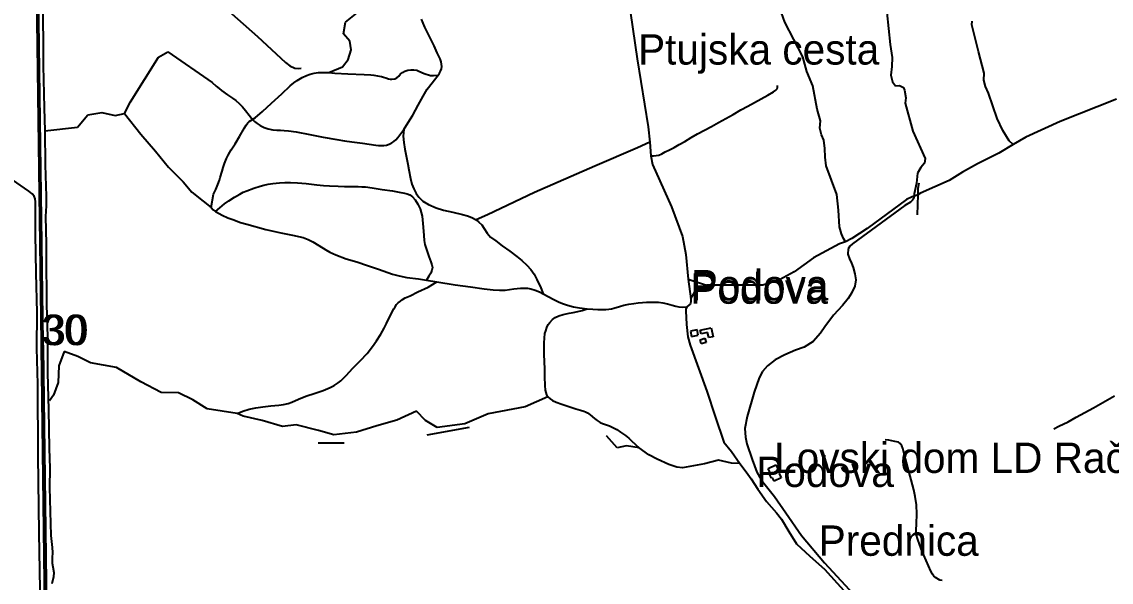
# Model space of a CAD drawing. Extents: x -8864 to 13231, y -7697 to 8949.
# Drawn here: x -1723 to 506, y -5302 to -4156 of the extents above; entities that cross this region are included whole.
import ezdxf

# ---------------------------------------------------------------- set-up
doc = ezdxf.new("R2010")
doc.units = 0
for name, color, linetype in [('OSM_BUILDING_YES', 9, 'CONTINUOUS'), ('OSM_HIGHWAY_FOOTWAY', 8, 'CONTINUOUS'), ('OSM_HIGHWAY_PATH', 8, 'CONTINUOUS'), ('OSM_HIGHWAY_TRACK', 8, 'CONTINUOUS'), ('OSM_HIGHWAY_UNCLASSIFIED', 8, 'CONTINUOUS'), ('OSM_LABELS', 8, 'CONTINUOUS'), ('OSM_RAILWAY_RAIL', 5, 'CONTINUOUS'), ('OSM_WATERWAY_STREAM', 4, 'CONTINUOUS')]:
    doc.layers.add(name, color=color, linetype=linetype)

msp = doc.modelspace()

# ---------------------------------------------------------------- linework, layer by layer
at = {"layer": 'OSM_BUILDING_YES'}
for p, q in [((-341.194524, -4786.496812), (-354.923469, -4789.287805)), ((-354.923469, -4789.287805), (-352.810146, -4799.717889)), ((-339.073544, -4796.926896), (-341.194524, -4786.496812)), ((-334.877525, -4787.252938), (-312.725915, -4782.282525)), ((-333.269562, -4794.43613), (-334.877525, -4787.252938)), ((-319.678442, -4791.389389), (-333.269562, -4794.43613)), ((-317.243526, -4802.253133), (-319.678442, -4791.389389)), ((-312.725915, -4782.282525), (-308.690692, -4800.340581)), ((-352.810146, -4799.717889), (-339.073544, -4796.926896)), ((-335.130205, -4806.445182), (-325.26803, -4803.620831)), ((-332.764202, -4814.695846), (-335.130205, -4806.445182)), ((-322.909683, -4811.871495), (-332.764202, -4814.695846)), ((-325.26803, -4803.620831), (-322.909683, -4811.871495)), ((-308.690692, -4800.340581), (-317.243526, -4802.253133)), ((-196.003084, -5069.977158), (-180.00002, -5062.471501)), ((-192.50385, -5077.438338), (-196.003084, -5069.977158)), ((-194.594202, -5078.416853), (-192.50385, -5077.438338)), ((-189.310894, -5089.703138), (-194.594202, -5078.416853)), ((-180.00002, -5062.471501), (-175.497722, -5072.078742)), ((-175.497722, -5072.078742), (-176.355303, -5072.479044)), ((-176.355303, -5072.479044), (-173.055149, -5079.517683)), ((-173.055149, -5079.517683), (-173.598794, -5079.995821)), ((-173.598794, -5079.995821), (-169.280264, -5089.213881)), ((-187.220541, -5088.724623), (-189.310894, -5089.703138)), ((-183.805533, -5096.03013), (-187.220541, -5088.724623)), ((-169.280264, -5089.213881), (-183.805533, -5096.03013))]:
    msp.add_line(p, q, dxfattribs=at)
at = {"layer": 'OSM_HIGHWAY_FOOTWAY'}
for p, q in [((-898.00163, -4167.129951), (-904.938844, -4150.661983)), ((-879.395196, -4205.558918), (-898.00163, -4167.129951)), ((-872.764261, -4219.75851), (-879.395196, -4205.558918)), ((-867.013878, -4232.223461), (-872.764261, -4219.75851)), ((-864.885241, -4238.272466), (-867.013878, -4232.223461)), ((-939.035325, -4257.008811), (-933.039919, -4255.007302)), ((-933.039919, -4255.007302), (-926.944972, -4254.151101)), ((-926.944972, -4254.151101), (-920.643286, -4254.162221)), ((-920.643286, -4254.162221), (-914.793362, -4255.463201)), ((-914.793362, -4255.463201), (-910.268094, -4257.01993)), ((-866.539146, -4257.264559), (-864.502392, -4252.082875)), ((-863.997032, -4243.031608), (-864.885241, -4238.272466)), ((-864.502392, -4252.082875), (-863.552928, -4247.879707)), ((-863.552928, -4247.879707), (-863.997032, -4243.031608)), ((-1166.531522, -4281.115871), (-1159.732134, -4276.167697)), ((-1159.732134, -4276.167697), (-1149.395226, -4270.152051)), ((-1149.395226, -4270.152051), (-1140.260462, -4265.79321)), ((-1140.260462, -4265.79321), (-1132.856173, -4263.16901)), ((-1132.856173, -4263.16901), (-1124.869955, -4261.234218)), ((-1124.869955, -4261.234218), (-1116.263522, -4259.999954)), ((-1116.263522, -4259.999954), (-1107.473322, -4259.633011)), ((-1107.473322, -4259.633011), (-1094.31865, -4260.022193)), ((-1094.31865, -4260.022193), (-1082.036872, -4261.167501)), ((-1082.036872, -4261.167501), (-1055.888324, -4262.891022)), ((-1055.888324, -4262.891022), (-1022.519255, -4264.180883)), ((-1022.519255, -4264.180883), (-1009.020019, -4264.859172)), ((-1009.020019, -4264.859172), (-1002.266573, -4265.537462)), ((-1002.266573, -4265.537462), (-995.298731, -4266.538216)), ((-995.298731, -4266.538216), (-986.983263, -4268.106064)), ((-986.983263, -4268.106064), (-982.557535, -4269.206894)), ((-982.557535, -4269.206894), (-978.116493, -4270.796982)), ((-978.116493, -4270.796982), (-972.802557, -4272.920805)), ((-972.802557, -4272.920805), (-969.142526, -4273.765886)), ((-969.142526, -4273.765886), (-965.559065, -4273.699169)), ((-965.559065, -4273.699169), (-959.68617, -4272.531622)), ((-959.68617, -4272.531622), (-955.505465, -4270.719145)), ((-955.505465, -4270.719145), (-951.592754, -4267.405536)), ((-951.592754, -4267.405536), (-947.802554, -4262.879903)), ((-947.802554, -4262.879903), (-944.157837, -4259.733086)), ((-944.157837, -4259.733086), (-939.035325, -4257.008811)), ((-910.268094, -4257.01993), (-899.762733, -4261.690117)), ((-899.762733, -4261.690117), (-895.37529, -4263.391399)), ((-895.37529, -4263.391399), (-891.087387, -4264.759097)), ((-891.087387, -4264.759097), (-886.669316, -4265.715373)), ((-890.857678, -4290.367289), (-878.491674, -4275.178062)), ((-886.669316, -4265.715373), (-880.199178, -4265.904405)), ((-880.199178, -4265.904405), (-870.765792, -4265.159399)), ((-878.491674, -4275.178062), (-870.765792, -4265.159399)), ((-870.765792, -4265.159399), (-868.445731, -4261.245337)), ((-868.445731, -4261.245337), (-866.539146, -4257.264559)), ((-1333.22373, -4280.671091), (-1325.436593, -4287.609654)), ((-1325.436593, -4287.609654), (-1319.180849, -4292.835816)), ((-1319.180849, -4292.835816), (-1314.226791, -4296.749877)), ((-1314.226791, -4296.749877), (-1301.868443, -4305.45644)), ((-1191.010851, -4303.254781), (-1173.93581, -4287.398384)), ((-1173.93581, -4287.398384), (-1166.531522, -4281.115871)), ((-901.684632, -4308.102879), (-896.477893, -4298.773625)), ((-896.477893, -4298.773625), (-893.514646, -4294.170155)), ((-893.514646, -4294.170155), (-890.857678, -4290.367289)), ((-196.860665, -4306.457195), (-185.122532, -4299.652065)), ((-185.122532, -4299.652065), (-180.260357, -4296.171664)), ((-180.260357, -4296.171664), (-177.817784, -4293.40291)), ((-177.817784, -4293.40291), (-176.577355, -4290.445125)), ((-176.577355, -4290.445125), (-176.485471, -4286.219718)), ((-1301.868443, -4305.45644), (-1292.006268, -4312.205972)), ((-1292.006268, -4312.205972), (-1284.885287, -4317.498851)), ((-1284.885287, -4317.498851), (-1278.078242, -4323.447779)), ((-1278.078242, -4323.447779), (-1271.493248, -4330.163953)), ((-1230.459553, -4339.359773), (-1211.853119, -4322.33583)), ((-1211.853119, -4322.33583), (-1191.010851, -4303.254781)), ((-911.807145, -4326.905942), (-901.684632, -4308.102879)), ((-237.473227, -4328.885211), (-223.843822, -4321.412912)), ((-223.843822, -4321.412912), (-210.114878, -4313.56255)), ((-210.114878, -4313.56255), (-196.860665, -4306.457195)), ((-1512.948099, -4343.718614), (-1479.42589, -4386.172837)), ((-1271.493248, -4330.163953), (-1264.877628, -4337.825283)), ((-1264.877628, -4337.825283), (-1257.879158, -4347.143418)), ((-1245.574409, -4352.692045), (-1230.459553, -4339.359773)), ((-923.062889, -4347.354689), (-911.807145, -4326.905942)), ((-282.572772, -4354.048623), (-267.534486, -4345.475494)), ((-267.534486, -4345.475494), (-251.569706, -4336.35751)), ((-251.569706, -4336.35751), (-237.473227, -4328.885211)), ((-1267.128776, -4373.285345), (-1263.698454, -4367.525448)), ((-1263.698454, -4367.525448), (-1260.413615, -4362.799664)), ((-1260.413615, -4362.799664), (-1257.634135, -4359.964193)), ((-1257.879158, -4347.143418), (-1250.635666, -4356.328119)), ((-1257.634135, -4359.964193), (-1254.525406, -4357.85149)), ((-1254.525406, -4357.85149), (-1250.635666, -4356.328119)), ((-1250.635666, -4356.328119), (-1245.574409, -4352.692045)), ((-1250.635666, -4356.328119), (-1246.592786, -4360.175464)), ((-1246.592786, -4360.175464), (-1241.585129, -4364.033928)), ((-1241.585129, -4364.033928), (-1235.160932, -4368.348291)), ((-941.386015, -4376.354325), (-932.113426, -4362.121375)), ((-932.113426, -4362.121375), (-923.062889, -4347.354689)), ((-311.791765, -4370.271963), (-297.235867, -4362.254809)), ((-297.235867, -4362.254809), (-282.572772, -4354.048623)), ((-1479.42589, -4386.172837), (-1449.318689, -4420.52095)), ((-1277.45037, -4390.587276), (-1267.128776, -4373.285345)), ((-1235.160932, -4368.348291), (-1227.090487, -4372.662654)), ((-1227.090487, -4372.662654), (-1218.499368, -4375.120062)), ((-1218.499368, -4375.120062), (-1209.433517, -4376.876942)), ((-1209.433517, -4376.876942), (-1201.21759, -4377.57747)), ((-1201.21759, -4377.57747), (-1193.767359, -4377.899935)), ((-1193.767359, -4377.899935), (-1186.209931, -4378.333595)), ((-1186.209931, -4378.333595), (-1176.937342, -4379.156438)), ((-1176.937342, -4379.156438), (-1161.776544, -4381.202424)), ((-1161.776544, -4381.202424), (-1133.300278, -4386.461944)), ((-1133.300278, -4386.461944), (-1106.324777, -4391.954974)), ((-953.468711, -4392.944608), (-949.30332, -4387.362623)), ((-949.30332, -4387.362623), (-941.386015, -4376.354325)), ((-941.386015, -4376.354325), (-942.335479, -4389.964584)), ((-942.335479, -4389.964584), (-941.454927, -4403.341334)), ((-353.15471, -4393.066923), (-340.268031, -4385.583504)), ((-340.268031, -4385.583504), (-325.888244, -4377.933293)), ((-325.888244, -4377.933293), (-311.791765, -4370.271963)), ((-1294.150219, -4418.063542), (-1290.229851, -4412.19245)), ((-1290.229851, -4412.19245), (-1286.255884, -4405.909937)), ((-1286.255884, -4405.909937), (-1277.45037, -4390.587276)), ((-1106.324777, -4391.954974), (-1078.085877, -4397.192255)), ((-1078.085877, -4397.192255), (-1062.649428, -4399.749738)), ((-1062.649428, -4399.749738), (-1047.779594, -4401.562215)), ((-1047.779594, -4401.562215), (-1025.582042, -4404.397686)), ((-1025.582042, -4404.397686), (-998.223693, -4408.333986)), ((-998.223693, -4408.333986), (-992.833187, -4409.056753)), ((-992.833187, -4409.056753), (-987.052176, -4409.412577)), ((-987.052176, -4409.412577), (-981.814809, -4409.212426)), ((-981.814809, -4409.212426), (-976.447274, -4408.378464)), ((-976.447274, -4408.378464), (-971.516186, -4406.610465)), ((-971.516186, -4406.610465), (-965.827059, -4403.908428)), ((-965.827059, -4403.908428), (-961.623383, -4400.817209)), ((-961.623383, -4400.817209), (-957.787242, -4397.581437)), ((-957.787242, -4397.581437), (-953.468711, -4392.944608)), ((-941.454927, -4403.341334), (-939.395203, -4416.662486)), ((-388.453335, -4413.326639), (-377.725922, -4407.477785)), ((-377.725922, -4407.477785), (-366.240469, -4400.917285)), ((-366.240469, -4400.917285), (-353.15471, -4393.066923)), ((-1449.318689, -4420.52095), (-1422.335531, -4453.301215)), ((-1303.828627, -4435.965926), (-1300.650985, -4429.29423)), ((-1300.650985, -4429.29423), (-1297.044553, -4422.633654)), ((-1297.044553, -4422.633654), (-1294.150219, -4418.063542)), ((-939.395203, -4416.662486), (-936.102706, -4433.68643)), ((-936.102706, -4433.68643), (-933.330884, -4447.530198)), ((-435.765745, -4430.039236), (-430.39821, -4430.217148)), ((-430.39821, -4430.217148), (-424.732053, -4429.538859)), ((-424.732053, -4429.538859), (-419.51, -4428.738255)), ((-419.51, -4428.738255), (-413.269571, -4425.947263)), ((-413.269571, -4425.947263), (-406.638636, -4422.4891)), ((-406.638636, -4422.4891), (-397.794837, -4418.052423)), ((-397.794837, -4418.052423), (-388.453335, -4413.326639)), ((-1422.335531, -4453.301215), (-1392.978714, -4483.490637)), ((-1313.131844, -4461.396205), (-1310.957265, -4454.224133)), ((-1310.957265, -4454.224133), (-1307.955733, -4445.928991)), ((-1307.955733, -4445.928991), (-1303.828627, -4435.965926)), ((-933.330884, -4447.530198), (-931.317101, -4459.205665)), ((-1318.392182, -4479.787846), (-1316.799532, -4474.772955)), ((-1316.799532, -4474.772955), (-1313.131844, -4461.396205)), ((-931.317101, -4459.205665), (-927.748953, -4476.40752)), ((-927.748953, -4476.40752), (-924.77805, -4488.227541)), ((-1392.978714, -4483.490637), (-1374.915924, -4504.728868)), ((-1330.788814, -4508.865319), (-1326.087435, -4498.924493)), ((-1326.087435, -4498.924493), (-1321.830161, -4488.761277)), ((-1321.830161, -4488.761277), (-1318.392182, -4479.787846)), ((-1269.647919, -4504.962378), (-1262.335514, -4501.748844)), ((-1262.335514, -4501.748844), (-1248.032296, -4496.278054)), ((-1248.032296, -4496.278054), (-1235.183903, -4492.163842)), ((-1235.183903, -4492.163842), (-1227.51162, -4490.151213)), ((-1227.51162, -4490.151213), (-1218.905188, -4488.349856)), ((-1218.905188, -4488.349856), (-1208.928157, -4486.748649)), ((-1208.928157, -4486.748649), (-1195.55909, -4485.681177)), ((-1195.55909, -4485.681177), (-1184.441172, -4485.203039)), ((-1184.441172, -4485.203039), (-1172.909777, -4485.114083)), ((-1172.909777, -4485.114083), (-1158.767356, -4485.481026)), ((-1158.767356, -4485.481026), (-1140.880677, -4487.193428)), ((-1140.880677, -4487.193428), (-1119.188484, -4489.906585)), ((-1119.188484, -4489.906585), (-1105.582051, -4491.185326)), ((-1105.582051, -4491.185326), (-1093.13182, -4492.019288)), ((-1093.13182, -4492.019288), (-1075.597362, -4492.40847)), ((-1075.597362, -4492.40847), (-1062.458003, -4492.86437)), ((-1062.458003, -4492.86437), (-1047.955705, -4493.053401)), ((-1047.955705, -4493.053401), (-1034.55601, -4493.108998)), ((-1034.55601, -4493.108998), (-1026.87607, -4493.420344)), ((-1026.87607, -4493.420344), (-1019.862287, -4493.976319)), ((-1019.862287, -4493.976319), (-1005.673924, -4495.866633)), ((-1005.673924, -4495.866633), (-985.605009, -4498.924493)), ((-985.605009, -4498.924493), (-964.418176, -4502.193624)), ((-924.77805, -4488.227541), (-921.026135, -4497.845902)), ((-921.026135, -4497.845902), (-915.6586, -4507.619936)), ((-1374.915924, -4504.728868), (-1351.554513, -4523.09827)), ((-1351.554513, -4523.09827), (-1335.382995, -4536.341586)), ((-1335.382995, -4536.341586), (-1330.788814, -4508.865319)), ((-1307.879164, -4528.513463), (-1299.441184, -4522.353264)), ((-1299.441184, -4522.353264), (-1287.549912, -4514.569619)), ((-1287.549912, -4514.569619), (-1276.906725, -4508.531735)), ((-1276.906725, -4508.531735), (-1269.647919, -4504.962378)), ((-964.418176, -4502.193624), (-950.49015, -4504.584315)), ((-950.49015, -4504.584315), (-939.594284, -4506.507987)), ((-939.594284, -4506.507987), (-934.07361, -4508.098075)), ((-934.07361, -4508.098075), (-929.234405, -4510.455407)), ((-929.234405, -4510.455407), (-923.774987, -4514.258273)), ((-923.774987, -4514.258273), (-918.277283, -4520.262799)), ((-918.277283, -4520.262799), (-912.304848, -4529.336305)), ((-915.6586, -4507.619936), (-910.359978, -4514.736412)), ((-910.359978, -4514.736412), (-902.06748, -4522.898119)), ((-902.06748, -4522.898119), (-891.072073, -4529.781085)), ((-1335.382995, -4536.341586), (-1331.118064, -4540.911697)), ((-1331.118064, -4540.911697), (-1326.585138, -4544.492174)), ((-1326.585138, -4544.492174), (-1317.381462, -4536.452781)), ((-1326.585138, -4544.492174), (-1312.894478, -4551.619769)), ((-1317.381462, -4536.452781), (-1307.879164, -4528.513463)), ((-912.304848, -4529.336305), (-907.672382, -4538.865711)), ((-907.672382, -4538.865711), (-905.444204, -4546.426966)), ((-891.072073, -4529.781085), (-875.321689, -4536.986516)), ((-875.321689, -4536.986516), (-860.413571, -4541.434314)), ((-860.413571, -4541.434314), (-841.194579, -4545.726438)), ((-841.194579, -4545.726438), (-820.949554, -4550.619014)), ((-1312.894478, -4551.619769), (-1301.477938, -4556.84593)), ((-1301.477938, -4556.84593), (-1291.225257, -4560.759992)), ((-1291.225257, -4560.759992), (-1275.25282, -4566.475411)), ((-1275.25282, -4566.475411), (-1262.542252, -4570.22268)), ((-905.444204, -4546.426966), (-903.690758, -4553.498963)), ((-903.690758, -4553.498963), (-902.695352, -4560.949023)), ((-902.695352, -4560.949023), (-901.615719, -4576.549671)), ((-820.949554, -4550.619014), (-810.773443, -4552.954108)), ((-810.773443, -4552.954108), (-801.822446, -4556.579063)), ((-801.822446, -4556.579063), (-793.078188, -4561.404922)), ((-793.078188, -4561.404922), (-787.572828, -4565.774883)), ((-787.572828, -4565.774883), (-781.8837, -4571.779409)), ((-1262.542252, -4570.22268), (-1223.307945, -4580.897393)), ((-1223.307945, -4580.897393), (-1193.055261, -4587.691403)), ((-1193.055261, -4587.691403), (-1165.758168, -4593.251149)), ((-901.615719, -4576.549671), (-900.520773, -4593.184432)), ((-781.8837, -4571.779409), (-776.883699, -4579.051557)), ((-776.883699, -4579.051557), (-771.026118, -4588.247378)), ((-771.026118, -4588.247378), (-763.614173, -4596.498041)), ((-1165.758168, -4593.251149), (-1156.531521, -4595.008029)), ((-1156.531521, -4595.008029), (-1147.304873, -4597.332003)), ((-1147.304873, -4597.332003), (-1137.266587, -4601.234945)), ((-1137.266587, -4601.234945), (-1127.588179, -4606.249836)), ((-1127.588179, -4606.249836), (-1114.900582, -4613.855569)), ((-900.520773, -4593.184432), (-899.326286, -4603.692353)), ((-899.326286, -4603.692353), (-897.963345, -4612.020853)), ((-897.963345, -4612.020853), (-896.140987, -4618.136574)), ((-763.614173, -4596.498041), (-753.292579, -4604.326164)), ((-753.292579, -4604.326164), (-740.245104, -4614.133557)), ((-1114.900582, -4613.855569), (-1100.773475, -4622.728924)), ((-1100.773475, -4622.728924), (-1092.726001, -4627.577023)), ((-1092.726001, -4627.577023), (-1080.574391, -4632.892141)), ((-1080.574391, -4632.892141), (-1059.226763, -4640.709144)), ((-896.140987, -4618.136574), (-890.168551, -4636.505976)), ((-740.245104, -4614.133557), (-724.142499, -4625.631112)), ((-724.142499, -4625.631112), (-710.130246, -4636.016718)), ((-1059.226763, -4640.709144), (-1037.343146, -4647.403079)), ((-1037.343146, -4647.403079), (-1015.727524, -4654.330523)), ((-1015.727524, -4654.330523), (-993.33089, -4662.180884)), ((-890.168551, -4636.505976), (-886.010817, -4646.947179)), ((-886.010817, -4646.947179), (-883.614186, -4653.596636)), ((-883.614186, -4653.596636), (-882.856146, -4658.789439)), ((-710.130246, -4636.016718), (-699.770368, -4644.400816)), ((-699.770368, -4644.400816), (-689.76271, -4653.963579)), ((-689.76271, -4653.963579), (-681.562096, -4662.614545)), ((-993.33089, -4662.180884), (-964.211438, -4672.499774)), ((-964.211438, -4672.499774), (-953.499339, -4675.446439)), ((-953.499339, -4675.446439), (-944.548343, -4677.459067)), ((-944.548343, -4677.459067), (-935.160899, -4678.93796)), ((-935.160899, -4678.93796), (-911.332413, -4682.184852)), ((-890.137923, -4676.725181), (-894.931186, -4684.63114)), ((-886.301782, -4670.1758), (-890.137923, -4676.725181)), ((-883.736697, -4664.349185), (-886.301782, -4670.1758)), ((-882.856146, -4658.789439), (-883.736697, -4664.349185)), ((-681.562096, -4662.614545), (-674.333918, -4672.555371)), ((-674.333918, -4672.555371), (-668.89747, -4683.141128)), ((-912.618783, -4708.804917), (-891.699945, -4698.641701)), ((-911.332413, -4682.184852), (-894.931186, -4684.63114)), ((-894.931186, -4684.63114), (-873.468702, -4688.244975)), ((-891.699945, -4698.641701), (-873.468702, -4688.244975)), ((-873.468702, -4688.244975), (-836.539142, -4693.927036)), ((-836.539142, -4693.927036), (-804.762722, -4698.563864)), ((-804.762722, -4698.563864), (-777.006211, -4702.489045)), ((-715.918915, -4702.555762), (-702.565161, -4701.021272)), ((-702.565161, -4701.021272), (-695.107274, -4700.776643)), ((-695.107274, -4700.776643), (-688.078177, -4701.087989)), ((-688.078177, -4701.087989), (-681.47787, -4702.211058)), ((-681.47787, -4702.211058), (-672.473275, -4704.835258)), ((-668.89747, -4683.141128), (-661.04142, -4700.176191)), ((-661.04142, -4700.176191), (-656.018449, -4712.452111)), ((-948.361513, -4727.474545), (-943.759675, -4724.30549)), ((-943.759675, -4724.30549), (-938.307913, -4721.069718)), ((-938.307913, -4721.069718), (-928.323226, -4716.455128)), ((-928.323226, -4716.455128), (-912.618783, -4708.804917)), ((-777.006211, -4702.489045), (-758.629486, -4704.635107)), ((-758.629486, -4704.635107), (-745.505442, -4705.246679)), ((-745.505442, -4705.246679), (-740.48247, -4705.257799)), ((-740.48247, -4705.257799), (-734.065931, -4704.868617)), ((-734.065931, -4704.868617), (-715.918915, -4702.555762)), ((-672.473275, -4704.835258), (-663.74433, -4708.271181)), ((-663.74433, -4708.271181), (-656.018449, -4712.452111)), ((-656.018449, -4712.452111), (-634.693791, -4723.882949)), ((-634.693791, -4723.882949), (-624.601906, -4728.920079)), ((-969.548345, -4758.987187), (-961.876063, -4743.575571)), ((-961.876063, -4743.575571), (-959.081269, -4739.049937)), ((-959.081269, -4739.049937), (-955.964883, -4734.724454)), ((-955.964883, -4734.724454), (-952.603474, -4731.232934)), ((-952.603474, -4731.232934), (-948.361513, -4727.474545)), ((-624.601906, -4728.920079), (-616.562089, -4732.611751)), ((-616.562089, -4732.611751), (-606.631001, -4735.958718)), ((-606.631001, -4735.958718), (-594.127171, -4739.061057)), ((-594.127171, -4739.061057), (-581.539114, -4741.362792)), ((-585.306343, -4748.646059), (-576.630998, -4746.399922)), ((-581.539114, -4741.362792), (-566.317061, -4743.186388)), ((-576.630998, -4746.399922), (-566.317061, -4743.186388)), ((-566.317061, -4743.186388), (-554.540643, -4744.209382)), ((-554.540643, -4744.209382), (-544.196078, -4744.787595)), ((-544.196078, -4744.787595), (-534.839262, -4744.843193)), ((-534.839262, -4744.843193), (-528.001589, -4744.709759)), ((-528.001589, -4744.709759), (-521.83773, -4744.176023)), ((-521.83773, -4744.176023), (-516.470195, -4743.14191)), ((-516.470195, -4743.14191), (-511.944926, -4741.896527)), ((-511.944926, -4741.896527), (-500.344619, -4738.438365)), ((-500.344619, -4738.438365), (-490.849977, -4736.125511)), ((-490.849977, -4736.125511), (-480.696837, -4734.012807)), ((-480.696837, -4734.012807), (-470.834661, -4732.444958)), ((-470.834661, -4732.444958), (-461.944921, -4731.277412)), ((-461.944921, -4731.277412), (-453.093465, -4730.354494)), ((-453.093465, -4730.354494), (-444.555945, -4729.809639)), ((-444.555945, -4729.809639), (-436.431901, -4729.431576)), ((-436.431901, -4729.431576), (-428.55288, -4729.453815)), ((-428.55288, -4729.453815), (-420.581976, -4729.965312)), ((-420.581976, -4729.965312), (-411.569724, -4731.155097)), ((-411.569724, -4731.155097), (-401.952571, -4733.345637)), ((-401.952571, -4733.345637), (-392.297133, -4736.025435)), ((-392.297133, -4736.025435), (-384.647822, -4738.038063)), ((-384.647822, -4738.038063), (-378.499276, -4739.083296)), ((-378.499276, -4739.083296), (-372.105707, -4739.583673)), ((-372.105707, -4739.583673), (-362.021479, -4739.494717)), ((-976.347734, -4773.031107), (-969.548345, -4758.987187)), ((-642.335446, -4771.074076), (-637.059794, -4765.425374)), ((-637.059794, -4765.425374), (-631.500835, -4761.12213)), ((-631.500835, -4761.12213), (-624.11186, -4757.719565)), ((-624.11186, -4757.719565), (-615.191492, -4755.073126)), ((-615.191492, -4755.073126), (-603.338504, -4752.304372)), ((-603.338504, -4752.304372), (-594.640188, -4750.680926)), ((-594.640188, -4750.680926), (-585.306343, -4748.646059)), ((-988.085867, -4794.947627), (-981.355391, -4783.027531)), ((-981.355391, -4783.027531), (-976.347734, -4773.031107)), ((-652.442644, -4793.546571), (-651.033762, -4788.020183)), ((-651.033762, -4788.020183), (-648.836212, -4781.215053)), ((-648.836212, -4781.215053), (-645.796396, -4775.544112)), ((-645.796396, -4775.544112), (-642.335446, -4771.074076)), ((-1005.22982, -4820.544699), (-996.975607, -4808.557886)), ((-996.975607, -4808.557886), (-988.085867, -4794.947627)), ((-654.203747, -4812.883368), (-653.59119, -4803.009259)), ((-653.889812, -4836.51229), (-654.203747, -4812.883368)), ((-653.59119, -4803.009259), (-652.442644, -4793.546571)), ((-1636.133411, -4830.807991), (-1646.975679, -4860.096734)), ((-1607.948109, -4840.570905), (-1636.133411, -4830.807991)), ((-1029.869945, -4848.821569), (-1016.370709, -4834.533021)), ((-1016.370709, -4834.533021), (-1005.22982, -4820.544699)), ((-1581.937387, -4853.580712), (-1607.948109, -4840.570905)), ((-1528.820995, -4863.354746), (-1581.937387, -4853.580712)), ((-1045.298737, -4865.000431), (-1029.869945, -4848.821569)), ((-653.116458, -4865.845512), (-653.889812, -4836.51229)), ((-1646.975679, -4860.096734), (-1648.055311, -4893.72208)), ((-1478.958815, -4892.643489), (-1528.820995, -4863.354746)), ((-1070.107315, -4890.66422), (-1059.165507, -4879.466891)), ((-1059.165507, -4879.466891), (-1045.298737, -4865.000431)), ((-652.802522, -4882.647065), (-653.116458, -4865.845512)), ((-1648.055311, -4893.72208), (-1657.810289, -4919.763932)), ((-1437.764323, -4914.33762), (-1478.958815, -4892.643489)), ((-1092.220641, -4904.196642), (-1084.004713, -4900.049071)), ((-1084.004713, -4900.049071), (-1075.245141, -4894.867388)), ((-1075.245141, -4894.867388), (-1070.107315, -4890.66422)), ((-651.975569, -4900.08243), (-652.802522, -4882.647065)), ((-651.133303, -4909.578477), (-651.975569, -4900.08243)), ((-1657.810289, -4919.763932), (-1666.332496, -4931.728506)), ((-1401.990966, -4915.42733), (-1437.764323, -4914.33762)), ((-1372.726031, -4929.526846), (-1401.990966, -4915.42733)), ((-1156.68466, -4928.236985), (-1141.363066, -4921.843277)), ((-1141.363066, -4921.843277), (-1122.343155, -4915.538525)), ((-1122.343155, -4915.538525), (-1106.010841, -4910.078854)), ((-1106.010841, -4910.078854), (-1092.220641, -4904.196642)), ((-646.363011, -4923.577918), (-693.07052, -4943.626363)), ((-650.183839, -4914.582248), (-651.133303, -4909.578477)), ((-648.422736, -4919.541542), (-650.183839, -4914.582248)), ((-646.363011, -4923.577918), (-648.422736, -4919.541542)), ((-646.363011, -4923.577918), (-642.166992, -4927.658772)), ((-1343.461097, -4947.974085), (-1372.726031, -4929.526846)), ((-1257.902129, -4948.263192), (-1243.920504, -4945.616752)), ((-1243.920504, -4945.616752), (-1229.938879, -4943.526288)), ((-1229.938879, -4943.526288), (-1213.284973, -4941.9362)), ((-1213.284973, -4941.9362), (-1196.82249, -4940.468427)), ((-1196.82249, -4940.468427), (-1187.220651, -4939.067371)), ((-1187.220651, -4939.067371), (-1177.611155, -4936.765636)), ((-1177.611155, -4936.765636), (-1170.421262, -4934.041361)), ((-1170.421262, -4934.041361), (-1156.68466, -4928.236985)), ((-693.07052, -4943.626363), (-768.95108, -4957.736999)), ((-642.166992, -4927.658772), (-636.990882, -4930.738871)), ((-636.990882, -4930.738871), (-629.862244, -4933.963524)), ((-629.862244, -4933.963524), (-618.070512, -4937.98878)), ((-618.070512, -4937.98878), (-603.57587, -4942.981433)), ((-603.57587, -4942.981433), (-589.188426, -4947.751695)), ((-1282.121121, -4957.192144), (-1343.461097, -4947.974085)), ((-1282.121121, -4957.192144), (-1270.804121, -4952.410762)), ((-1269.74746, -4963.152192), (-1282.121121, -4957.192144)), ((-1270.804121, -4952.410762), (-1257.902129, -4948.263192)), ((-1230.735204, -4971.736441), (-1269.74746, -4963.152192)), ((-915.283408, -4952.310687), (-955.39061, -4970.746806)), ((-897.021538, -4971.547409), (-915.283408, -4952.310687)), ((-768.95108, -4957.736999), (-816.646338, -4978.341419)), ((-589.188426, -4947.751695), (-579.624872, -4950.398134)), ((-579.624872, -4950.398134), (-573.162391, -4952.332926)), ((-573.162391, -4952.332926), (-569.624871, -4953.678385)), ((-569.624871, -4953.678385), (-565.719817, -4955.957881)), ((-565.719817, -4955.957881), (-560.030689, -4960.238885)), ((-560.030689, -4960.238885), (-551.110321, -4967.399838)), ((-551.110321, -4967.399838), (-545.413536, -4971.736441)), ((-1189.533056, -4983.767732), (-1230.735204, -4971.736441)), ((-1161.347754, -4980.50972), (-1189.533056, -4983.767732)), ((-1115.819418, -4992.452055), (-1161.347754, -4980.50972)), ((-996.585102, -4982.689141), (-1037.771936, -4995.698947)), ((-955.39061, -4970.746806), (-996.585102, -4982.689141)), ((-873.009284, -4985.936033), (-897.021538, -4971.547409)), ((-816.646338, -4978.341419), (-873.009284, -4985.936033)), ((-545.413536, -4971.736441), (-539.586583, -4975.550427)), ((-539.586583, -4975.550427), (-534.709094, -4977.985596)), ((-534.709094, -4977.985596), (-528.751972, -4980.098299)), ((-528.751972, -4980.098299), (-520.804039, -4982.92265)), ((-520.804039, -4982.92265), (-513.629459, -4985.969391)), ((-513.629459, -4985.969391), (-505.604956, -4990.350471)), ((-505.604956, -4990.350471), (-497.68765, -4995.43208)), ((-1084.387562, -5001.12526), (-1115.819418, -4992.452055)), ((-1037.771936, -4995.698947), (-1084.387562, -5001.12526))]:
    msp.add_line(p, q, dxfattribs=at)
at = {"layer": 'OSM_HIGHWAY_PATH'}
for p, q in [((-1060.482506, -4157.08905), (-1036.585106, -4137.963522)), ((-1064.578984, -4181.007078), (-1060.482506, -4157.08905)), ((-1051.608079, -4196.040632), (-1064.578984, -4181.007078)), ((-1048.874541, -4213.809582), (-1051.608079, -4196.040632)), ((-1500.54381, -4319.589315), (-1443.131858, -4228.843136)), ((-1443.131858, -4228.843136), (-1424.012408, -4217.901555)), ((-1424.012408, -4217.901555), (-1333.22373, -4280.671091)), ((-1066.631051, -4247.979783), (-1055.023087, -4233.624518)), ((-1055.023087, -4233.624518), (-1048.874541, -4213.809582)), ((-1094.31865, -4260.022193), (-1066.631051, -4247.979783)), ((-1512.948099, -4343.718614), (-1500.54381, -4319.589315)), ((-1587.955764, -4346.23162), (-1559.272759, -4341.450238)), ((-1559.272759, -4341.450238), (-1531.960352, -4347.599317)), ((-1531.960352, -4347.599317), (-1512.948099, -4343.718614)), ((-1608.675521, -4371.517346), (-1587.955764, -4346.23162)), ((-1675.673997, -4379.167557), (-1608.675521, -4371.517346)), ((-504.831602, -5027.589652), (-526.807102, -5003.338039)), ((-485.735122, -5023.68671), (-504.831602, -5027.589652)), ((-459.877539, -5027.800923), (-485.735122, -5023.68671))]:
    msp.add_line(p, q, dxfattribs=at)
at = {"layer": 'OSM_HIGHWAY_TRACK'}
for p, q in [((-1680.084411, -4015.159845), (-1678.6985, -4246.523129)), ((-1348.27733, -4090.550005), (-1240.260473, -4185.966372)), ((-161.607981, -4157.233603), (-168.307829, -4137.540981)), ((-125.030642, -4227.886859), (-161.607981, -4157.233603)), ((220.980116, -4162.370809), (221.447191, -4154.67612)), ((234.280271, -4217.011996), (220.980116, -4162.370809)), ((-1240.260473, -4185.966372), (-1183.062917, -4239.428893)), ((-116.477808, -4257.753817), (-125.030642, -4227.886859)), ((245.712125, -4261.367652), (234.280271, -4217.011996)), ((-1678.6985, -4246.523129), (-1677.067566, -4332.009789)), ((-1183.062917, -4239.428893), (-1174.272717, -4245.933796)), ((-1174.272717, -4245.933796), (-1163.997065, -4251.260033)), ((-1163.997065, -4251.260033), (-1157.212991, -4251.97168)), ((-1157.212991, -4251.97168), (-1151.324782, -4250.904209)), ((-104.287913, -4287.442862), (-116.477808, -4257.753817)), ((245.24505, -4275.378213), (245.712125, -4261.367652)), ((248.744285, -4288.688245), (245.24505, -4275.378213)), ((-95.367545, -4334.61175), (-104.287913, -4287.442862)), ((254.578895, -4301.998278), (248.744285, -4288.688245)), ((272.304777, -4354.293252), (254.578895, -4301.998278)), ((-1677.067566, -4332.009789), (-1675.673997, -4379.167557)), ((-89.180714, -4358.652093), (-95.367545, -4334.61175)), ((-89.908126, -4373.763484), (-89.180714, -4358.652093)), ((284.226677, -4378.622702), (272.304777, -4354.293252)), ((-1675.673997, -4379.167557), (-1674.770475, -4448.986851)), ((-86.998478, -4387.251428), (-89.908126, -4373.763484)), ((-82.266472, -4398.537713), (-86.998478, -4387.251428)), ((297.373693, -4399.594065), (284.226677, -4378.622702)), ((-438.200661, -4402.351699), (-462.940327, -4414.060525)), ((-80.260346, -4415.472701), (-82.266472, -4398.537713)), ((305.206772, -4406.977408), (297.373693, -4399.594065)), ((-1708.262056, -4502.349297), (-1832.894535, -4416.829279)), ((-462.940327, -4414.060525), (-550.199142, -4451.344184)), ((-79.349166, -4432.963663), (-80.260346, -4415.472701)), ((-76.983163, -4450.487983), (-79.349166, -4432.963663)), ((-1674.770475, -4448.986851), (-1673.591302, -4492.519665)), ((-550.199142, -4451.344184), (-674.065924, -4505.318201)), ((-55.206744, -4509.232263), (-76.983163, -4450.487983)), ((-1673.591302, -4492.519665), (-1672.588239, -4512.634828)), ((110.084239, -4497.278808), (110.045954, -4509.821596)), ((112.503841, -4486.259391), (110.084239, -4497.278808)), ((-1701.248273, -4508.264867), (-1708.262056, -4502.349297)), ((-1697.159451, -4513.179683), (-1701.248273, -4508.264867)), ((-1695.153326, -4518.561517), (-1697.159451, -4513.179683)), ((-1694.969558, -4524.755075), (-1695.153326, -4518.561517)), ((-1672.588239, -4512.634828), (-1673.04, -4532.30521)), ((-674.065924, -4505.318201), (-769.816317, -4550.696851)), ((-52.23584, -4541.323119), (-55.206744, -4509.232263)), ((110.045954, -4509.821596), (108.989292, -4550.885882)), ((-1694.969558, -4590.860458), (-1694.969558, -4524.755075)), ((-1673.04, -4532.30521), (-1673.951179, -4554.710988)), ((-49.961721, -4575.293169), (-52.23584, -4541.323119)), ((-1673.951179, -4554.710988), (-1672.86389, -4610.441885)), ((-769.816317, -4550.696851), (-793.078188, -4561.404922)), ((-1693.062973, -4670.542743), (-1694.969558, -4590.860458)), ((-46.140893, -4589.681792), (-49.961721, -4575.293169)), ((-41.676881, -4599.422468), (-46.140893, -4589.681792)), ((-1672.86389, -4610.441885), (-1673.131884, -4671.087598)), ((-37.465548, -4606.283195), (-41.676881, -4599.422468)), ((-1691.332498, -4750.769882), (-1693.062973, -4670.542743)), ((-1673.131884, -4671.087598), (-1672.404472, -4695.772872)), ((-1672.404472, -4695.772872), (-1671.960368, -4734.591021)), ((-1671.960368, -4734.591021), (-1670.33709, -4801.029989)), ((-1692.151794, -4823.535842), (-1691.332498, -4750.769882)), ((-1670.33709, -4801.029989), (-1669.877672, -4874.44088)), ((-1690.061441, -4897.302557), (-1692.151794, -4823.535842)), ((-1669.877672, -4874.44088), (-1668.246738, -4949.708726)), ((-1689.425913, -5043.6462), (-1690.061441, -4897.302557)), ((469.54829, -4945.605633), (512.442629, -4921.12051)), ((434.349205, -4965.220418), (469.54829, -4945.605633)), ((-1668.246738, -4949.708726), (-1666.493292, -5028.07891)), ((417.503874, -4974.516314), (434.349205, -4965.220418)), ((388.644759, -4988.62695), (399.012295, -4983.411908)), ((399.012295, -4983.411908), (417.503874, -4974.516314)), ((-497.68765, -4995.43208), (-487.618737, -5002.203851)), ((-487.618737, -5002.203851), (-480.681523, -5007.730238)), ((-480.681523, -5007.730238), (-475.857633, -5012.400425)), ((-475.857633, -5012.400425), (-466.853038, -5021.540648)), ((51.087295, -5011.966765), (43.591123, -5011.054967)), ((63.20062, -5014.613204), (51.087295, -5011.966765)), ((-1666.493292, -5028.07891), (-1665.582113, -5069.788127)), ((-466.853038, -5021.540648), (-459.877539, -5027.800923)), ((-440.130217, -5042.200666), (-459.877539, -5027.800923)), ((70.696792, -5016.358965), (63.20062, -5014.613204)), ((73.981631, -5019.005404), (70.696792, -5016.358965)), ((77.526808, -5023.664471), (73.981631, -5019.005404)), ((79.333853, -5028.890633), (77.526808, -5023.664471)), ((85.107207, -5050.2067), (79.333853, -5028.890633)), ((-1687.327904, -5201.565235), (-1689.425913, -5043.6462)), ((-423.093462, -5050.506927), (-440.130217, -5042.200666)), ((-399.065894, -5061.815451), (-423.093462, -5050.506927)), ((-297.205239, -5053.075529), (-326.462517, -5060.381036)), ((-270.911209, -5058.835427), (-297.205239, -5053.075529)), ((-253.698343, -5059.513716), (-270.911209, -5058.835427)), ((96.59266, -5093.050106), (85.107207, -5050.2067)), ((-1665.582113, -5069.788127), (-1665.926676, -5108.850905)), ((-382.419644, -5067.486392), (-399.065894, -5061.815451)), ((-371.033731, -5068.487146), (-382.419644, -5067.486392)), ((-356.13327, -5065.629437), (-371.033731, -5068.487146)), ((-326.462517, -5060.381036), (-356.13327, -5065.629437)), ((102.228189, -5113.832437), (96.59266, -5093.050106)), ((-1665.926676, -5108.850905), (-1663.583644, -5207.036025)), ((104.716704, -5127.198068), (102.228189, -5113.832437)), ((107.258817, -5143.866187), (104.716704, -5127.198068)), ((108.185311, -5163.403136), (107.258817, -5143.866187)), ((107.618695, -5182.1506), (108.185311, -5163.403136)), ((106.776428, -5196.83945), (107.618695, -5182.1506)), ((-1684.142605, -5367.690455), (-1687.327904, -5201.565235)), ((-1663.583644, -5207.036025), (-1660.850106, -5231.532267)), ((106.937225, -5203.900328), (106.776428, -5196.83945)), ((110.229721, -5215.420122), (106.937225, -5203.900328)), ((-1660.850106, -5231.532267), (-1660.03081, -5242.006829)), ((117.243504, -5234.389977), (110.229721, -5215.420122)), ((122.833092, -5247.24411), (117.243504, -5234.389977)), ((-1660.03081, -5242.006829), (-1660.850106, -5252.30348)), ((-1660.850106, -5252.30348), (-1660.666339, -5263.589765)), ((136.952542, -5279.701909), (122.833092, -5247.24411)), ((-1660.666339, -5263.589765), (-1659.579049, -5271.15102)), ((-1659.579049, -5271.15102), (-1657.48104, -5282.804248)), ((139.992358, -5286.084498), (136.952542, -5279.701909)), ((-1657.848574, -5291.466333), (-1661.21764, -5305.665925)), ((-1657.48104, -5282.804248), (-1657.848574, -5291.466333)), ((143.024518, -5289.954082), (139.992358, -5286.084498)), ((146.370613, -5292.889628), (143.024518, -5289.954082)), ((154.946418, -5298.226984), (146.370613, -5292.889628)), ((160.061273, -5299.272217), (154.946418, -5298.226984))]:
    msp.add_line(p, q, dxfattribs=at)
at = {"layer": 'OSM_HIGHWAY_UNCLASSIFIED'}
for p, q in [((-477.327771, -4138.786365), (-463.905105, -4232.212342)), ((-463.905105, -4232.212342), (-441.156251, -4370.816818)), ((516.523793, -4314.385393), (401.110304, -4360.231061)), ((401.110304, -4360.231061), (331.301721, -4392.333036)), ((-441.156251, -4370.816818), (-438.200661, -4402.351699)), ((-438.200661, -4402.351699), (-435.765745, -4430.039236)), ((305.206772, -4406.977408), (275.941837, -4424.679641)), ((331.301721, -4392.333036), (305.206772, -4406.977408)), ((-435.765745, -4430.039236), (-432.281824, -4448.175129)), ((275.941837, -4424.679641), (232.212889, -4447.05206)), ((-432.281824, -4448.175129), (-393.828527, -4534.762618)), ((232.212889, -4447.05206), (201.72284, -4463.664582)), ((201.72284, -4463.664582), (174.027584, -4480.755242)), ((174.027584, -4480.755242), (115.405832, -4506.808213)), ((87.082705, -4519.573391), (6.830016, -4578.662375)), ((98.721297, -4514.313871), (87.082705, -4519.573391)), ((105.719767, -4512.256765), (98.721297, -4514.313871)), ((110.045954, -4509.821596), (105.719767, -4512.256765)), ((115.405832, -4506.808213), (110.045954, -4509.821596)), ((-393.828527, -4534.762618), (-371.26344, -4595.052507)), ((6.830016, -4578.662375), (-24.479329, -4599.511424)), ((-371.26344, -4595.052507), (-364.349198, -4632.02482)), ((-50.107203, -4610.408527), (-102.978572, -4638.685396)), ((-37.465548, -4606.283195), (-50.107203, -4610.408527)), ((-24.479329, -4599.511424), (-37.465548, -4606.283195)), ((-364.349198, -4632.02482), (-359.441081, -4682.707468)), ((-102.978572, -4638.685396), (-142.411961, -4667.629436)), ((-142.411961, -4667.629436), (-172.641673, -4684.075165)), ((-359.441081, -4682.707468), (-321.990847, -4694.627564)), ((-359.441081, -4682.707468), (-354.134802, -4722.748761)), ((-345.643223, -4708.615886), (-335.42117, -4699.820367)), ((-335.42117, -4699.820367), (-321.990847, -4694.627564)), ((-206.822381, -4694.594205), (-321.990847, -4694.627564)), ((-172.641673, -4684.075165), (-206.822381, -4694.594205)), ((-354.134802, -4722.748761), (-345.643223, -4708.615886)), ((-354.134802, -4722.748761), (-353.874465, -4729.164708)), ((-364.242, -4743.853558), (-364.655477, -4747.456274)), ((-362.021479, -4739.494717), (-364.242, -4743.853558)), ((-357.90203, -4735.814165), (-362.021479, -4739.494717)), ((-355.597283, -4733.556908), (-357.90203, -4735.814165)), ((-354.51765, -4731.599877), (-355.597283, -4733.556908)), ((-353.874465, -4729.164708), (-354.51765, -4731.599877)), ((-364.655477, -4747.456274), (-363.116426, -4775.099332)), ((-363.116426, -4775.099332), (-360.091923, -4800.696404)), ((-360.091923, -4800.696404), (-355.765736, -4817.831543)), ((-355.765736, -4817.831543), (-321.699882, -4911.646702)), ((-321.699882, -4911.646702), (-304.364505, -4963.774884)), ((-304.364505, -4963.774884), (-286.82239, -5015.891946)), ((-286.82239, -5015.891946), (-270.627901, -5035.050832)), ((-270.627901, -5035.050832), (-253.698343, -5059.513716)), ((-253.698343, -5059.513716), (-240.804008, -5076.682212)), ((-240.804008, -5076.682212), (-230.811664, -5091.226509)), ((-230.811664, -5091.226509), (-217.327742, -5112.120036)), ((-217.327742, -5112.120036), (-199.211354, -5137.105536)), ((-199.211354, -5137.105536), (-178.721306, -5160.645502)), ((-178.721306, -5160.645502), (-168.75959, -5173.733144)), ((-168.75959, -5173.733144), (-153.667704, -5198.785361)), ((-153.667704, -5198.785361), (-138.09343, -5224.215641)), ((-138.09343, -5224.215641), (-110.957133, -5248.945393)), ((-110.957133, -5248.945393), (-80.765706, -5276.132552)), ((-80.765706, -5276.132552), (-22.258808, -5340.358742))]:
    msp.add_line(p, q, dxfattribs=at)
at = {"layer": 'OSM_RAILWAY_RAIL'}
for p, q in [((-1678.721471, -4813.139117), (-1702.128824, -3081.900826)), ((-1682.726065, -4812.772174), (-1703.254399, -3273.078263)), ((-1682.611211, -4821.756724), (-1682.726065, -4812.772174)), ((-1678.598959, -4821.945755), (-1678.721471, -4813.139117)), ((-1675.222236, -5376.263584), (-1682.611211, -4821.756724)), ((-1666.860826, -5690.311415), (-1678.598959, -4821.945755))]:
    msp.add_line(p, q, dxfattribs=at)
at = {"layer": 'OSM_WATERWAY_STREAM'}
for p, q in [((46.898933, -4137.452026), (53.943344, -4202.512177)), ((53.943344, -4202.512177), (57.7948, -4229.321274)), ((57.7948, -4229.321274), (57.243498, -4247.646198)), ((57.243498, -4247.646198), (54.739669, -4265.13716)), ((54.739669, -4265.13716), (58.346101, -4279.292274)), ((58.346101, -4279.292274), (64.732013, -4287.064799)), ((64.732013, -4287.064799), (72.77183, -4286.508825)), ((72.77183, -4286.508825), (81.094955, -4290.400647)), ((81.094955, -4290.400647), (83.315476, -4296.227261)), ((83.315476, -4296.227261), (85.535997, -4312.050299)), ((85.535997, -4312.050299), (84.150086, -4322.602698)), ((84.150086, -4322.602698), (99.72436, -4379.679054)), ((99.72436, -4379.679054), (125.206752, -4436.143837)), ((116.332325, -4454.190774), (109.670762, -4466.133109)), ((123.820841, -4445.584287), (116.332325, -4454.190774)), ((125.206752, -4436.143837), (123.820841, -4445.584287)), ((109.670762, -4466.133109), (107.733549, -4486.415064)), ((107.733549, -4486.415064), (102.649322, -4507.909043)), ((99.601849, -4521.074522), (95.091894, -4524.877389)), ((102.235846, -4516.804637), (99.601849, -4521.074522)), ((102.649322, -4507.909043), (102.235846, -4516.804637)), ((83.989289, -4532.016103), (-23.560493, -4610.275093)), ((95.091894, -4524.877389), (83.989289, -4532.016103)), ((-23.560493, -4610.275093), (-28.514551, -4614.845204)), ((-32.174582, -4620.905328), (-32.748855, -4631.37989)), ((-32.748855, -4631.37989), (-29.839207, -4641.287358)), ((-28.514551, -4614.845204), (-32.174582, -4620.905328)), ((-29.839207, -4641.287358), (-25.597246, -4650.194071)), ((-25.597246, -4650.194071), (-21.952529, -4658.578169)), ((-21.952529, -4658.578169), (-18.598777, -4671.643573)), ((-18.598777, -4671.643573), (-16.408884, -4683.908373)), ((-18.353754, -4696.873701), (-25.206741, -4711.084413)), ((-16.408884, -4683.908373), (-18.353754, -4696.873701)), ((-32.53446, -4722.415176), (-44.073512, -4736.403498)), ((-25.206741, -4711.084413), (-32.53446, -4722.415176)), ((-44.073512, -4736.403498), (-62.320068, -4756.451943)), ((-62.320068, -4756.451943), (-80.02298, -4779.936312)), ((-80.02298, -4779.936312), (-88.683011, -4793.046194)), ((-103.552844, -4809.925583), (-122.120994, -4821.601051)), ((-88.683011, -4793.046194), (-103.552844, -4809.925583)), ((-139.732021, -4828.161551), (-161.684551, -4837.702076)), ((-122.120994, -4821.601051), (-139.732021, -4828.161551)), ((-181.722838, -4847.809695), (-197.457908, -4859.629716)), ((-161.684551, -4837.702076), (-181.722838, -4847.809695)), ((-207.197573, -4871.449736), (-213.981647, -4884.659694)), ((-197.457908, -4859.629716), (-207.197573, -4871.449736)), ((-213.981647, -4884.659694), (-224.37981, -4913.570375)), ((-224.37981, -4913.570375), (-238.75194, -4963.619211)), ((-238.75194, -4963.619211), (-243.338465, -4988.19329)), ((-893.729042, -5001.147499), (-806.776505, -4985.424536)), ((-243.338465, -4988.19329), (-242.450256, -5005.94)), ((-242.450256, -5005.94), (-239.701405, -5019.394586)), ((-1116.807167, -5017.593228), (-1062.963363, -5017.593228)), ((-239.701405, -5019.394586), (-228.836166, -5051.585517)), ((-228.836166, -5051.585517), (-218.87445, -5077.049156)), ((-218.87445, -5077.049156), (-210.413499, -5093.016747)), ((-210.413499, -5093.016747), (-183.185319, -5127.342621)), ((-183.185319, -5127.342621), (-159.923448, -5160.745577)), ((-159.923448, -5160.745577), (-127.61104, -5207.124981)), ((-127.61104, -5207.124981), (-80.382857, -5262.744683)), ((-80.382857, -5262.744683), (-13.269527, -5335.610719))]:
    msp.add_line(p, q, dxfattribs=at)

# ---------------------------------------------------------------- texts
at = {"layer": 'OSM_LABELS'}
for s, p in [('Ptujska cesta', (-462.021074, -4243.691387)), ('Podova', (-355.228299, -4732.888057)), ('Podova', (-354.004633, -4725.956735)), ('30', (-1682.668638, -4817.264449)), ('30', (-1678.660215, -4817.542436)), ('Lovski dom LD Rače', (-183.632957, -5078.924929)), ('Podova', (-220.212719, -5107.649723)), ('Prednica', (-92.534778, -5248.433605))]:
    msp.add_text(s, height=62.042552, dxfattribs=at).set_placement(p)

doc.saveas('drawing.dxf')
